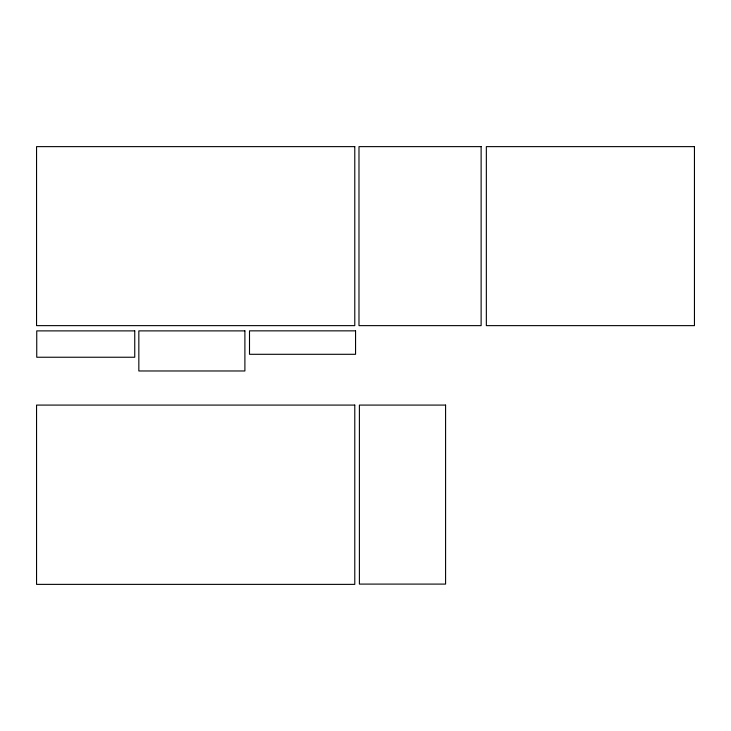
<?xml version="1.0" encoding="UTF-8"?>
<svg xmlns="http://www.w3.org/2000/svg" width="731" height="731" viewBox="0 0 731 731"><rect width="100%" height="100%" fill="white"/><g stroke="black" fill="none" stroke-linecap="round" stroke-linejoin="round"><path stroke-width="1.1" d="M354.782 146.629L36.55 146.629L36.55 325.633L354.782 325.633L354.782 146.629M481.126 146.629L358.985 146.629L358.985 325.633L481.126 325.633L481.126 146.629M694.45 146.629L486.343 146.629L486.343 325.633L694.45 325.633L694.45 146.629M134.751 330.887L36.742 330.887L36.742 357.24L134.751 357.24L134.751 330.887M244.894 330.887L138.835 330.887L138.835 370.973L244.894 370.973L244.894 330.887M355.558 330.851L249.499 330.851L249.499 354.297L355.558 354.297L355.558 330.851M354.782 405.084L36.55 405.084L36.55 584.371L354.782 584.371L354.782 405.084M445.581 405.084L359.396 405.084L359.396 584.096L445.581 584.096L445.581 405.084"/></g></svg>
